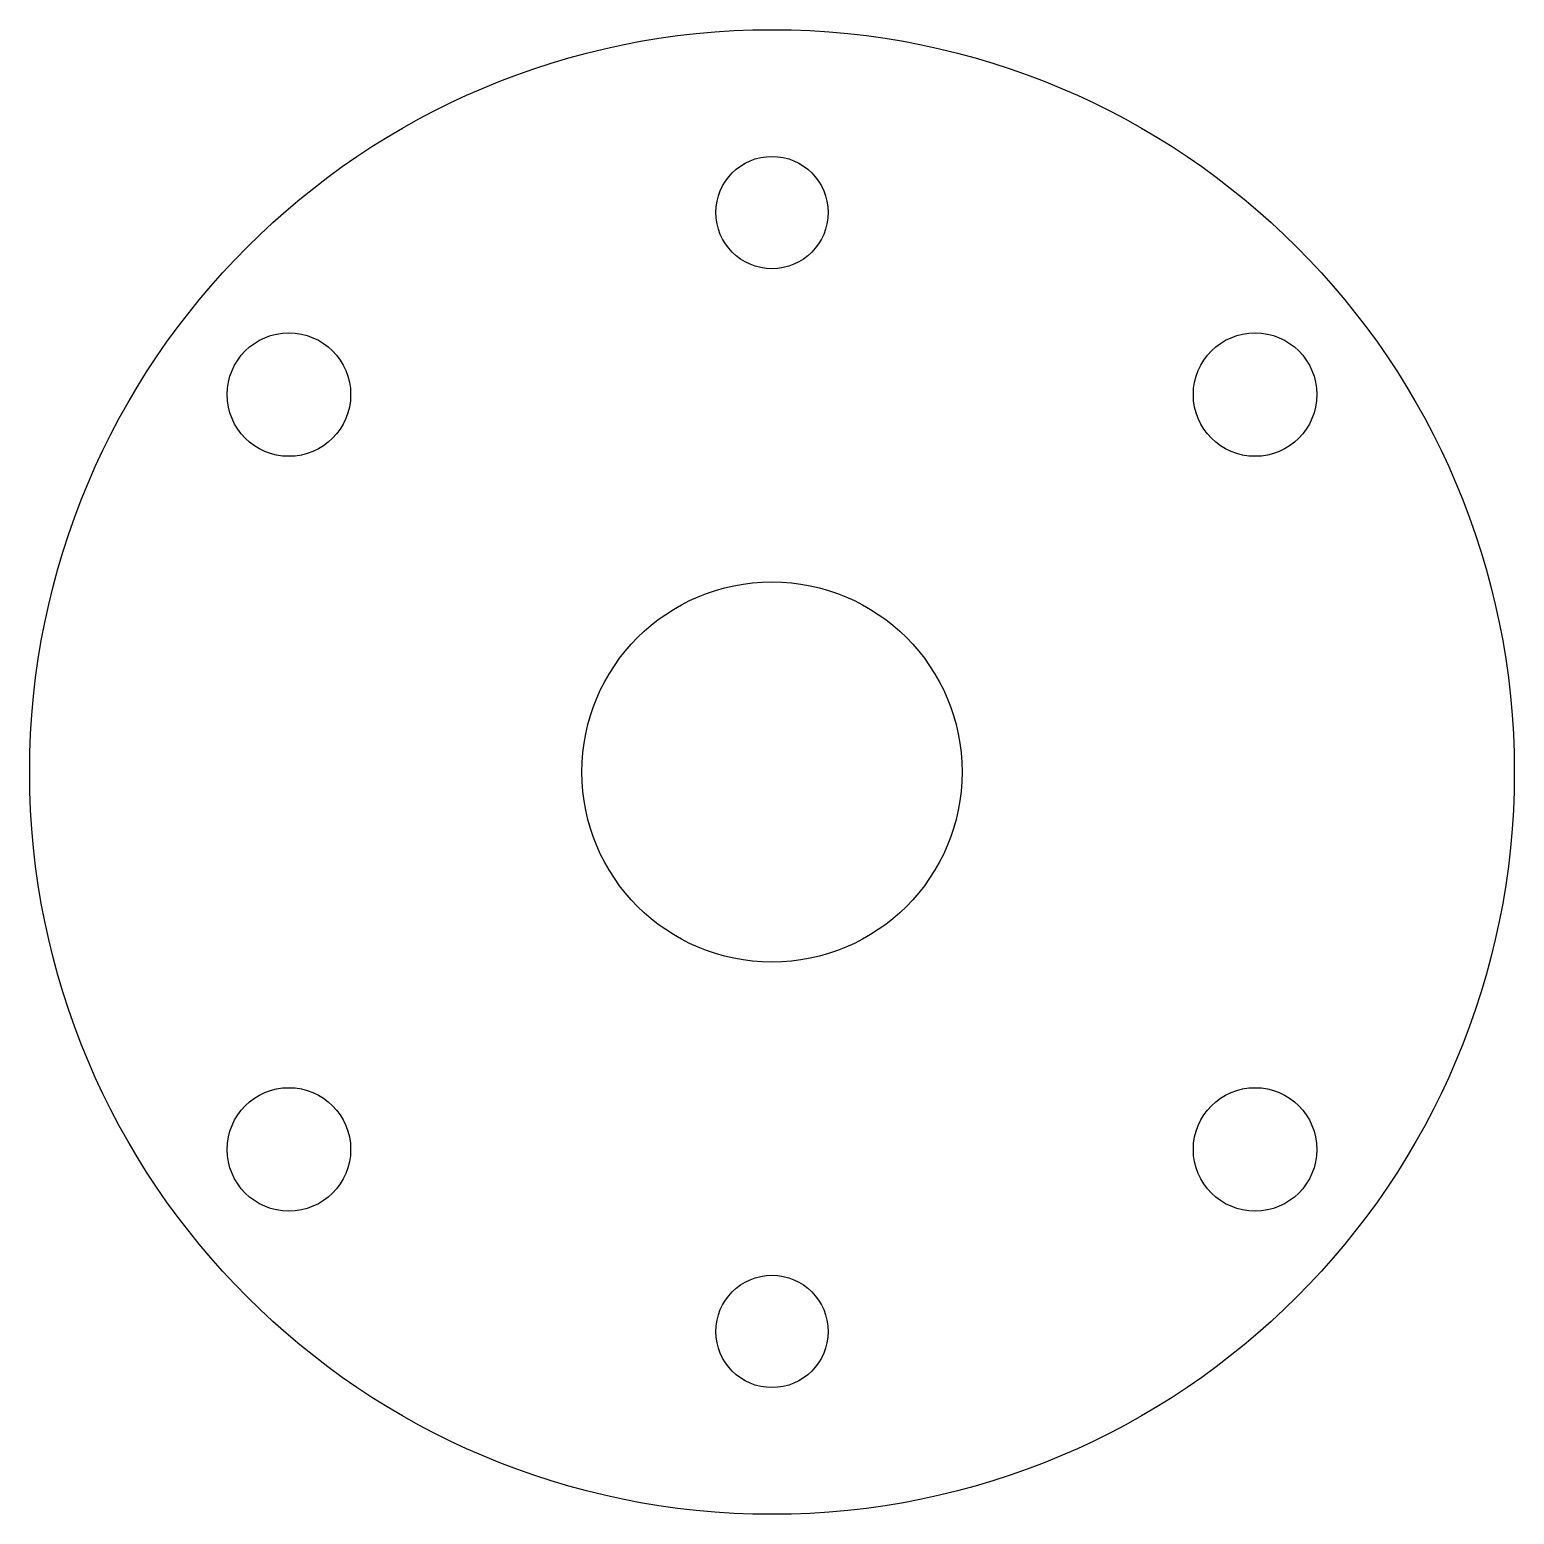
# Model space of a CAD drawing. Header units: millimetres. Extents: x -20.5 to 20.5, y -20.5 to 20.5.
import ezdxf

# ---------------------------------------------------------------- set-up
doc = ezdxf.new("R2010")
doc.units = ezdxf.units.MM
doc.layers.get('0').update_dxf_attribs({"linetype": 'CONTINUOUS'})

msp = doc.modelspace()

# ---------------------------------------------------------------- linework, layer by layer
for centre, radius in [((0, 0), 20.5), ((0, 15.45), 1.55), ((-13.341, 10.423), 1.705), ((13.341, 10.423), 1.705), ((0, 0), 5.25), ((-13.341, -10.423), 1.705), ((13.341, -10.423), 1.705), ((0, -15.45), 1.55)]:
    msp.add_circle(centre, radius)

doc.saveas('drawing.dxf')
